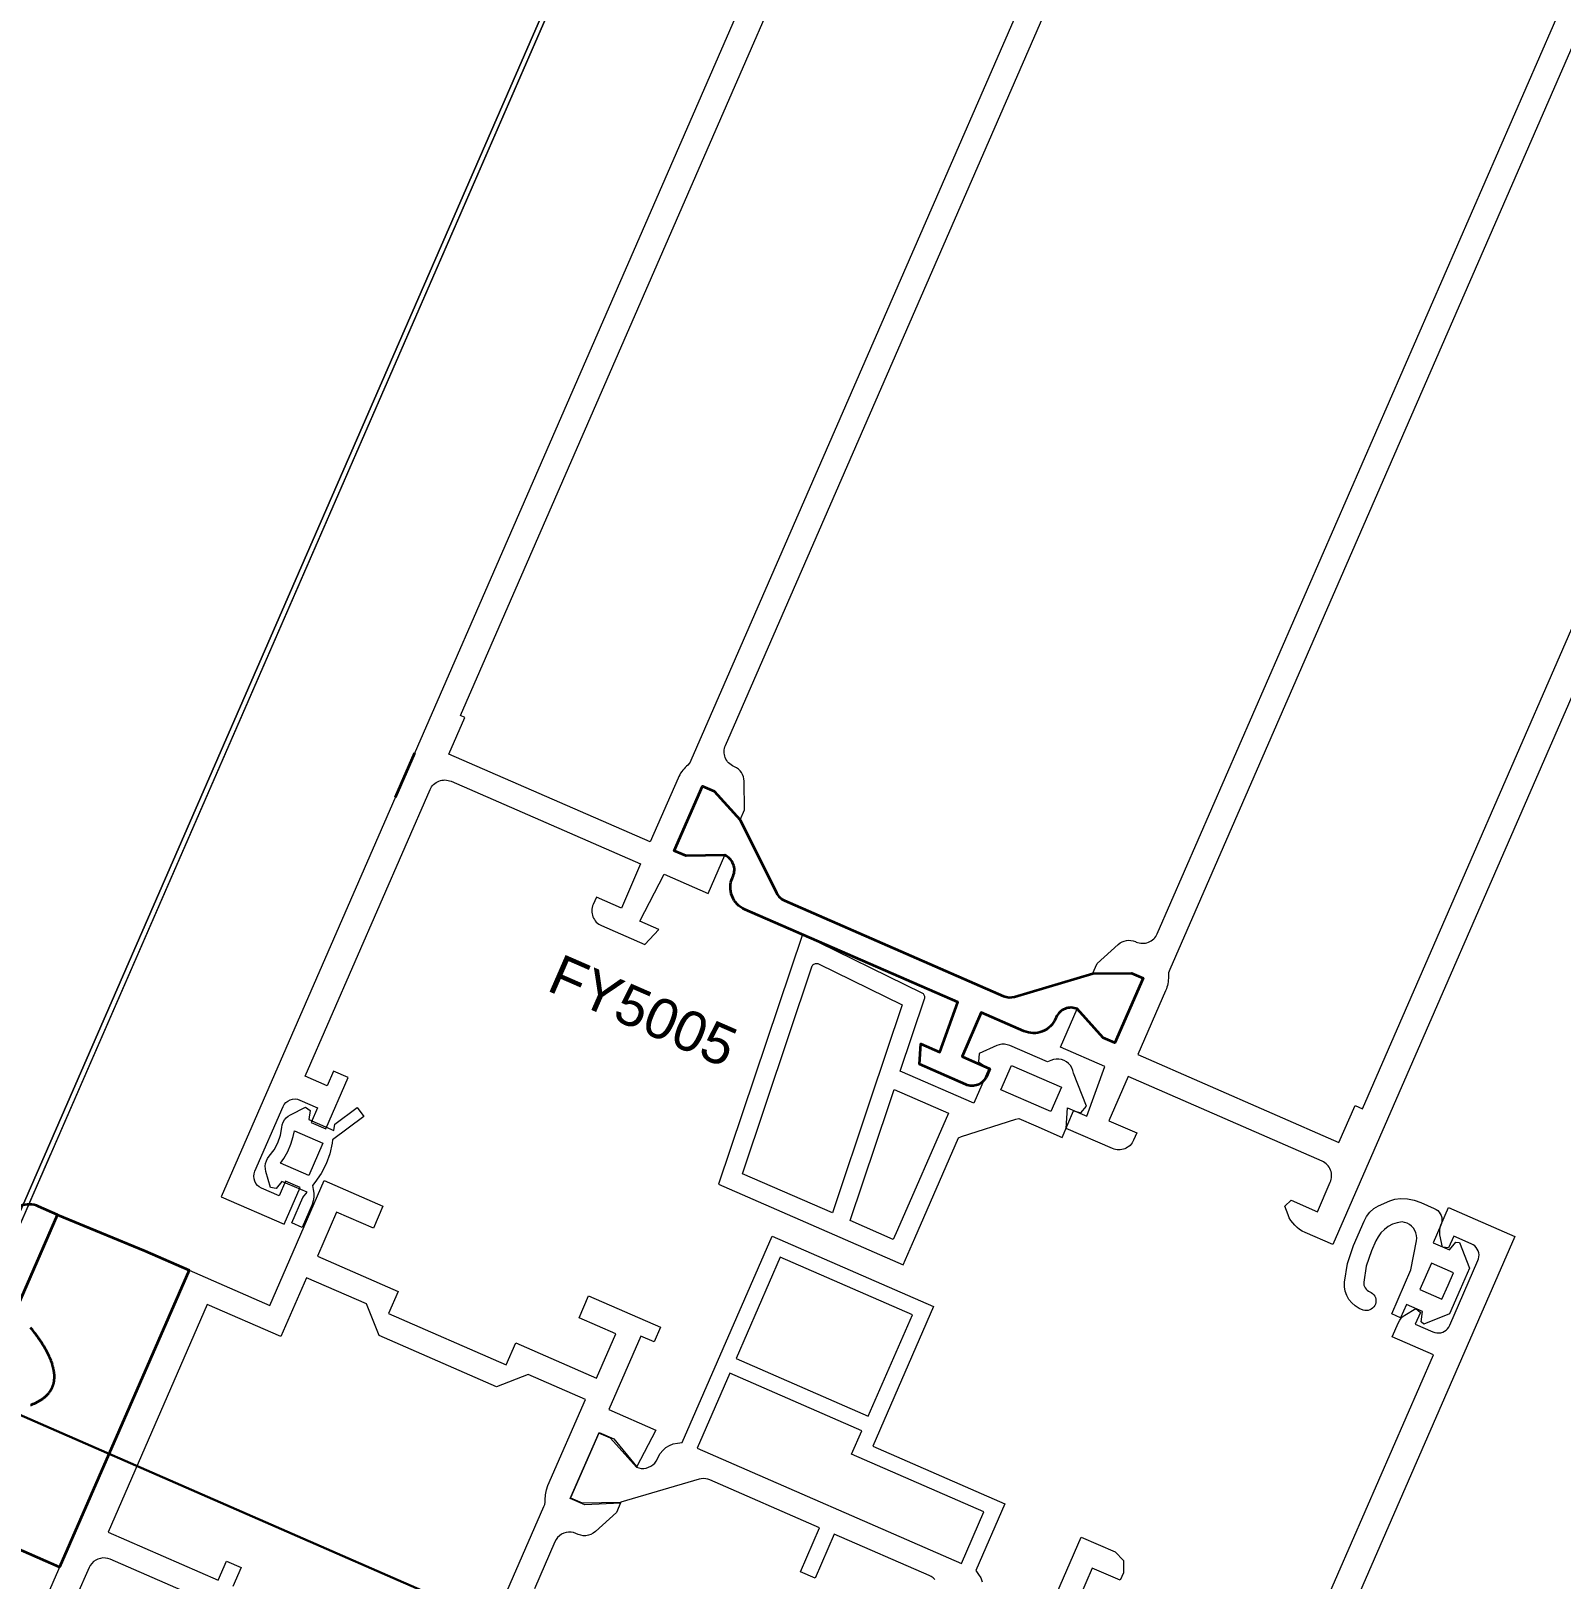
# Model space of a CAD drawing. Header units: millimetres. Extents: x -37281 to 954596, y -59787 to 956680.
# Drawn here: x 871622.7 to 871718.2, y -10762.8 to -10666.2 of the extents above; entities that cross this region are included whole.
import ezdxf

# ---------------------------------------------------------------- set-up
doc = ezdxf.new("R2010")
doc.units = ezdxf.units.MM
doc.header["$MEASUREMENT"] = 0
doc.linetypes.add('Dot & Dashed', pattern=[670.277762, 352.777767, -176.388884, 0, -141.111112])
for name, color, linetype, lineweight in [('0_Pen_No__2', 8, 'Continuous', 15), ('0_Pen_No__6', 7, 'Continuous', 35), ('0_Pen_No__7', 7, 'Continuous', 35), ('0_Pen_No__9', 7, 'Continuous', 13), ('New_A-20-M_Roof_Pen_No__93', 8, 'Continuous', 13), ('New_A-25-M_Curtain_Wall_Pen_No__90', 8, 'Continuous', 20), ('New_A-25-M_Wall_Ext_Pen_No__87', 8, 'Continuous', 20), ('New_ArchiCAD Windows_Pen_No__3', 7, 'Continuous', 18)]:
    doc.layers.add(name, color=color, linetype=linetype, lineweight=lineweight)
for name, color, linetype, lineweight, true_color in [('0_Pen_No__40', 7, 'Continuous', 35, 0x2a2a2a), ('New_A-25-M_Curtain_Wall_Pen_No__69', 7, 'Continuous', 20, 0x606060), ('New_ArchiCAD Windows_Pen_No__23', 7, 'Continuous', 30, 0x2a2a2a)]:
    doc.layers.add(name, color=color, linetype=linetype, lineweight=lineweight, true_color=true_color)
for name, color, linetype in [('New_A-20-M_Roof', 7, 'Continuous'), ('New_A-25-M_Curtain_Wall', 7, 'Continuous'), ('New_A-25-M_Wall_Ext', 7, 'Continuous'), ('New_ArchiCAD Windows', 7, 'Continuous')]:
    doc.layers.add(name, color=color, linetype=linetype)
doc.styles.add('GENERATED_STYLE_3', font='')
doc.styles.get('GENERATED_STYLE_3').set_extended_font_data('Arial')

# ---------------------------------------------------------------- blocks, each defined once
blk = doc.blocks.new('Wall_243_2', base_point=(874395.096, -4631.295))
at = {"layer": 'New_A-25-M_Wall_Ext_Pen_No__87', "linetype": 'Continuous', "flags": 128}
blk.add_lwpolyline([(874303.431, -4591.325), (866444.974, -22613.267)], dxfattribs=at)
blk = doc.blocks.new('Wall_245_2', base_point=(874285.087, -4632.604))
at = {"layer": 'New_A-25-M_Wall_Ext_Pen_No__87', "linetype": 'Continuous', "flags": 128}
blk.add_lwpolyline([(869174.27, -16353.328), (874285.087, -4632.604)], dxfattribs=at)
blk = doc.blocks.new('Triple Window 19_2')
at = {"layer": 'New_ArchiCAD Windows_Pen_No__23', "linetype": 'Continuous'}
blk.add_line((662.5, -190), (662.5, 0), dxfattribs=at)
at = {"layer": 'New_ArchiCAD Windows_Pen_No__3', "linetype": 'Continuous'}
blk.add_line((-182, 0), (662.5, 0), dxfattribs=at)
blk = doc.blocks.new('Wall_353_2', base_point=(874468.416, -4712.544))
at = {"layer": 'New_ArchiCAD Windows', "color": 251, "linetype": 'Continuous', "lineweight": 20, "true_color": 0x606060, "xscale": -1, "zscale": 1000, "rotation": 66.44041158399281}
blk.add_blockref('Triple Window 19_2', (871882.155, -10143.289), dxfattribs=at)
blk = doc.blocks.new('Morph_2_2', base_point=(864302.5, 0))
at = {"layer": 'New_A-20-M_Roof_Pen_No__93', "linetype": 'Continuous', "flags": 128}
blk.add_lwpolyline([(866367.031, -22792.012), (874315.322, -4564.059)], dxfattribs=at)
blk = doc.blocks.new('Beam_8_2', base_point=(874303.431, -4591.325))
at = {"layer": 'New_A-25-M_Curtain_Wall_Pen_No__69', "linetype": 'Dot & Dashed'}
blk.add_line((874303.431, -4591.325), (866444.972, -22613.266), dxfattribs=at)
at = {"layer": 'New_A-25-M_Curtain_Wall_Pen_No__90', "linetype": 'Continuous'}
blk.add_line((874303.431, -4591.325), (866444.972, -22613.266), dxfattribs=at)

msp = doc.modelspace()

# ---------------------------------------------------------------- linework, layer by layer
at = {"layer": '0_Pen_No__2', "linetype": 'Continuous', "flags": 128}
for points in [[(871698.503, -10592.311), (871634.55, -10738.974), (871638.492, -10740.693), (871639.491, -10738.401), (871638.574, -10738.002), (871638.175, -10738.918), (871637.075, -10738.439, -0.414214), (871636.661, -10737.386), (871638.42, -10733.352, -0.414214), (871639.473, -10732.939), (871640.573, -10733.418), (871640.173, -10734.335), (871641.09, -10734.735), (871642.489, -10731.527), (871641.572, -10731.127), (871641.172, -10732.043), (871639.797, -10731.444), (871647.592, -10713.569, -0.414214), (871648.908, -10713.052), (871660.733, -10718.209), (871659.534, -10720.958), (871657.975, -10720.279), (871657.776, -10720.737, 0.414214), (871658.292, -10722.054), (871660.996, -10723.232), (871661.876, -10722.307), (871660.678, -10721.785), (871662.199, -10718.848), (871664.949, -10720.047), (871665.989, -10717.664), (871663.572, -10717.701), (871662.839, -10717.381), (871664.598, -10713.348), (871665.331, -10713.668), (871666.948, -10715.464), (871667.228, -10714.822), (871667.2, -10713.05, 0.294108), (871666.6, -10712.149), (871666.549, -10712.126, -0.414214), (871666.032, -10710.81), (871699.287, -10634.545, -0.414214)], [(871728.658, -10644.992, 0.112281), (871728.395, -10645.349), (871693.756, -10724.787, 0.112281), (871693.673, -10725.223, -0.112281), (871693.504, -10726.116), (871691.765, -10730.104), (871704.323, -10735.58), (871705.322, -10733.288), (871705.781, -10733.488), (871742.953, -10648.24), (871742.495, -10648.04), (871743.494, -10645.748), (871731.811, -10640.654)], [(871747.909, -10641.128), (871703.941, -10741.959), (871702.204, -10741.201, -0.198912), (871701.141, -10740.099), (871700.934, -10739.57), (871701.333, -10739.185), (871702.983, -10739.904), (871703.782, -10738.071, 0.414214), (871703.265, -10736.755), (871691.165, -10731.479), (871689.966, -10734.229), (871691.708, -10734.988), (871691.508, -10735.446, -0.414214), (871690.192, -10735.963), (871687.305, -10734.705), (871687.385, -10733.43), (871688.582, -10733.952), (871689.699, -10730.839), (871686.949, -10729.64), (871687.988, -10727.257), (871689.605, -10729.053), (871690.338, -10729.373), (871692.097, -10725.339), (871691.364, -10725.02), (871688.947, -10725.057), (871689.227, -10724.415), (871690.545, -10723.229, -0.294108), (871691.613, -10723.056), (871691.665, -10723.078, 0.414214), (871692.981, -10722.561), (871726.236, -10646.296, 0.414214)]]:
    msp.add_lwpolyline(points, format="xyb", dxfattribs=at)
msp.add_lwpolyline([(871699.167, -10626.42), (871700.503, -10627.002), (871698.764, -10630.99, 0.112281), (871698.595, -10631.883, -0.112281), (871698.512, -10632.319), (871663.873, -10711.757, -0.112281), (871663.61, -10712.114, 0.112281), (871663.071, -10712.846), (871661.332, -10716.834), (871648.774, -10711.358), (871649.774, -10709.066), (871649.499, -10708.946), (871686.671, -10623.698), (871686.946, -10623.818), (871687.945, -10621.526)], format="xyb", close=True, dxfattribs=at)
for points in [[(871623.359, -10764.64), (871632.552, -10743.557), (871637.593, -10745.756), (871640.991, -10737.964), (871644.657, -10739.563), (871644.058, -10740.938), (871641.766, -10739.939)], [(871641.766, -10739.939), (871640.567, -10742.689), (871645.609, -10744.887), (871645.009, -10746.262)], [(871702.54, -10766.439), (871710.214, -10748.84), (871707.647, -10747.72), (871708.043, -10746.812), (871708.115, -10746.677), (871708.206, -10746.555), (871708.315, -10746.448), (871708.438, -10746.359), (871709.116, -10745.945), (871709.403, -10746.195), (871709.084, -10746.928), (871710.184, -10747.408), (871710.302, -10747.449), (871710.426, -10747.471), (871710.551, -10747.473), (871710.676, -10747.456), (871710.796, -10747.419), (871710.909, -10747.365), (871711.012, -10747.293), (871711.102, -10747.206), (871711.178, -10747.105), (871711.237, -10746.995), (871712.995, -10742.961), (871713.036, -10742.843), (871713.058, -10742.719), (871713.061, -10742.594), (871713.043, -10742.469), (871713.007, -10742.349), (871712.952, -10742.236), (871712.88, -10742.133), (871712.793, -10742.043), (871712.693, -10741.967), (871712.582, -10741.908), (871711.482, -10741.429), (871711.162, -10742.162), (871710.783, -10742.122), (871710.625, -10741.344), (871710.607, -10741.192), (871710.611, -10741.04), (871710.639, -10740.89), (871710.689, -10740.746), (871711.165, -10739.654), (871715.29, -10741.453), (871683.713, -10813.868)], [(871679.09, -10762.854), (871678.989, -10762.758), (871678.875, -10762.676), (871678.751, -10762.612), (871672.825, -10760.028), (871671.626, -10762.778), (871670.71, -10762.378), (871671.909, -10759.628), (871665.066, -10756.644), (871664.935, -10756.598), (871664.798, -10756.57), (871664.659, -10756.561), (871664.52, -10756.572), (871664.383, -10756.602), (871659.51, -10758.04), (871659.49, -10758.086), (871657.257, -10758.203), (871656.34, -10757.803), (871658.139, -10753.678), (871659.056, -10754.078), (871660.489, -10755.794), (871660.469, -10755.84), (871660.618, -10755.891), (871660.772, -10755.919), (871660.929, -10755.922), (871661.085, -10755.9), (871661.235, -10755.854), (871661.376, -10755.786), (871661.504, -10755.696), (871661.617, -10755.587), (871661.712, -10755.462), (871661.786, -10755.323), (871661.826, -10755.231), (871661.951, -10755.002), (871662.114, -10754.797), (871662.31, -10754.624), (871662.533, -10754.488), (871662.776, -10754.392), (871663.032, -10754.34), (871663.319, -10754.308), (871668.938, -10741.423), (871679.021, -10745.82), (871675.224, -10754.528)], [(871652.039, -10764.416), (871654.702, -10758.31), (871654.751, -10758.169), (871654.779, -10758.023), (871654.784, -10757.874), (871654.796, -10757.569), (871654.853, -10757.269), (871654.954, -10756.981), (871657.292, -10751.618), (871653.717, -10750.059), (871651.743, -10750.835), (871644.409, -10747.637), (871643.634, -10745.663), (871639.876, -10744.024), (871638.277, -10747.69), (871633.694, -10745.692), (871627.498, -10759.9), (871634.373, -10762.898), (871634.893, -10761.706), (871635.809, -10762.106), (871635.29, -10763.297)], [(871711.886, -10744.756), (871711.217, -10746.288), (871709.621, -10746.915), (871709.441, -10746.771), (871709.535, -10746.143), (871708.527, -10745.704)], [(871645.009, -10746.262), (871652.342, -10749.46), (871652.942, -10748.085), (871657.983, -10750.283), (871659.182, -10747.533), (871656.891, -10746.534), (871657.49, -10745.159), (871661.982, -10747.118), (871661.582, -10748.034), (871660.757, -10747.674), (871658.759, -10752.258), (871661.692, -10753.537), (871660.469, -10755.84), (871658.852, -10754.044), (871658.119, -10753.724), (871656.36, -10757.758), (871657.094, -10758.077), (871659.51, -10758.04), (871659.23, -10758.682), (871657.913, -10759.868), (871657.783, -10759.967), (871657.639, -10760.043), (871657.484, -10760.095), (871657.323, -10760.121), (871657.16, -10760.121), (871656.999, -10760.094), (871656.844, -10760.041), (871656.701, -10759.979), (871656.553, -10759.928), (871656.398, -10759.9), (871656.241, -10759.897), (871656.086, -10759.919), (871655.936, -10759.965), (871655.795, -10760.033), (871655.666, -10760.123), (871655.553, -10760.232), (871655.458, -10760.357), (871655.385, -10760.496), (871654.106, -10763.429)], [(871674.547, -10753.578), (871666.297, -10749.981), (871664.259, -10754.656), (871680.758, -10761.851), (871682.157, -10758.642), (871673.907, -10755.045)], [(871673.907, -10755.045), (871674.547, -10753.578)], [(871675.224, -10754.528), (871683.473, -10758.125)], [(871683.473, -10758.125), (871681.652, -10762.302), (871681.824, -10762.534), (871681.96, -10762.757), (871682.056, -10763.001)], [(871686.441, -10764.329), (871688.24, -10760.204), (871690.348, -10761.123), (871690.879, -10761.674), (871690.865, -10762.439), (871690.665, -10762.898), (871688.924, -10762.138), (871687.725, -10764.888)], [(871639.732, -10766.871), (871627.632, -10761.595), (871627.484, -10761.543), (871627.329, -10761.516), (871627.172, -10761.513), (871627.017, -10761.535), (871626.867, -10761.58), (871626.726, -10761.649), (871626.597, -10761.739), (871626.484, -10761.848), (871626.39, -10761.973), (871626.316, -10762.112), (871625.516, -10763.945)]]:
    msp.add_lwpolyline(points, dxfattribs=at)
msp.add_lwpolyline([(871674.947, -10752.662), (871677.704, -10746.337), (871669.455, -10742.739), (871666.697, -10749.064)], close=True, dxfattribs=at)
at = {"layer": '0_Pen_No__40', "linetype": 'Continuous'}
msp.add_line((871646.615, -10711.304), (871645.416, -10714.054), dxfattribs=at)
at = {"layer": '0_Pen_No__6', "linetype": 'Continuous', "flags": 128}
msp.add_lwpolyline([(871688.956, -10725.038), (871691.364, -10725.02), (871692.097, -10725.339), (871690.338, -10729.373), (871689.605, -10729.053), (871687.988, -10727.257, 0.414214), (871686.672, -10727.774), (871686.632, -10727.865, -0.414214), (871684.657, -10728.641), (871681.999, -10727.482), (871680.8, -10730.232), (871682.541, -10730.991), (871682.342, -10731.449, -0.414214), (871681.025, -10731.966), (871678.139, -10730.708), (871678.218, -10729.433), (871679.416, -10729.955), (871680.532, -10726.842), (871667.241, -10721.046, -0.414214), (871666.466, -10719.072), (871666.505, -10718.98, 0.414214), (871665.989, -10717.664), (871663.572, -10717.701), (871662.839, -10717.381), (871664.598, -10713.348), (871665.331, -10713.668), (871666.956, -10715.445), (871669.21, -10720.014, 0.176327), (871669.706, -10720.485), (871683.391, -10726.452, 0.176327), (871684.074, -10726.495)], format="xyb", close=True, dxfattribs=at)
at = {"layer": '0_Pen_No__7', "linetype": 'Continuous', "flags": 128}
for points in [[(871616.358, -10758.427), (871624.352, -10740.094), (871629.802, -10742.358), (871632.552, -10743.557), (871624.475, -10762.079), (871621.725, -10760.88)], [(871622.665, -10751.964), (871622.706, -10751.949), (871622.747, -10751.933), (871622.787, -10751.916), (871622.827, -10751.9), (871622.867, -10751.883), (871622.907, -10751.865), (871622.946, -10751.847), (871622.985, -10751.829), (871623.023, -10751.81), (871623.061, -10751.791), (871623.099, -10751.772), (871623.136, -10751.752), (871623.173, -10751.731), (871623.209, -10751.711), (871623.245, -10751.689), (871623.281, -10751.667), (871623.316, -10751.645), (871623.351, -10751.622), (871623.385, -10751.599), (871623.418, -10751.575), (871623.452, -10751.551), (871623.484, -10751.526), (871623.516, -10751.501), (871623.548, -10751.475), (871623.579, -10751.449), (871623.609, -10751.422), (871623.639, -10751.394), (871623.669, -10751.366), (871623.697, -10751.338), (871623.725, -10751.308), (871623.753, -10751.278), (871623.766, -10751.263), (871623.779, -10751.248), (871623.792, -10751.232), (871623.805, -10751.216), (871623.818, -10751.2), (871623.831, -10751.184), (871623.843, -10751.168), (871623.855, -10751.151), (871623.867, -10751.135), (871623.879, -10751.118), (871623.89, -10751.101), (871623.902, -10751.083), (871623.913, -10751.066), (871623.924, -10751.048), (871623.935, -10751.03), (871623.945, -10751.012), (871623.956, -10750.994), (871623.966, -10750.975), (871623.976, -10750.957), (871623.985, -10750.938), (871623.995, -10750.919), (871624.004, -10750.899), (871624.013, -10750.88), (871624.022, -10750.86), (871624.03, -10750.84), (871624.039, -10750.82), (871624.047, -10750.8), (871624.054, -10750.78), (871624.061, -10750.76), (871624.068, -10750.74), (871624.075, -10750.72), (871624.081, -10750.7), (871624.087, -10750.68), (871624.093, -10750.66), (871624.099, -10750.64), (871624.104, -10750.62), (871624.109, -10750.599), (871624.113, -10750.579), (871624.118, -10750.559), (871624.122, -10750.539), (871624.126, -10750.519), (871624.129, -10750.499), (871624.133, -10750.479), (871624.136, -10750.458), (871624.138, -10750.438), (871624.141, -10750.418), (871624.143, -10750.398), (871624.145, -10750.378), (871624.149, -10750.337), (871624.151, -10750.297), (871624.153, -10750.256), (871624.153, -10750.216), (871624.153, -10750.175), (871624.152, -10750.134), (871624.15, -10750.094), (871624.148, -10750.053), (871624.145, -10750.012), (871624.14, -10749.971), (871624.136, -10749.931), (871624.13, -10749.89), (871624.124, -10749.849), (871624.117, -10749.808), (871624.11, -10749.767), (871624.101, -10749.726), (871624.092, -10749.685), (871624.083, -10749.645), (871624.073, -10749.604), (871624.062, -10749.563), (871624.051, -10749.522), (871624.039, -10749.481), (871624.026, -10749.44), (871624.013, -10749.399), (871624, -10749.358), (871623.986, -10749.318), (871623.971, -10749.277), (871623.956, -10749.236), (871623.94, -10749.195), (871623.924, -10749.154), (871623.908, -10749.114), (871623.891, -10749.073), (871623.874, -10749.033), (871623.856, -10748.992), (871623.838, -10748.952), (871623.819, -10748.911), (871623.8, -10748.871), (871623.781, -10748.831), (871623.761, -10748.791), (871623.741, -10748.751), (871623.721, -10748.711), (871623.7, -10748.671), (871623.679, -10748.631), (871623.658, -10748.592), (871623.637, -10748.553), (871623.615, -10748.513), (871623.593, -10748.474), (871623.57, -10748.435), (871623.548, -10748.396), (871623.525, -10748.358), (871623.502, -10748.319), (871623.478, -10748.281), (871623.455, -10748.242), (871623.431, -10748.204), (871623.408, -10748.167), (871623.384, -10748.129), (871623.335, -10748.054), (871623.286, -10747.98), (871623.237, -10747.907), (871623.187, -10747.835), (871623.162, -10747.799), (871623.137, -10747.764), (871623.087, -10747.693), (871623.037, -10747.624), (871622.986, -10747.554), (871622.934, -10747.485), (871622.882, -10747.416), (871622.829, -10747.347), (871622.776, -10747.279), (871622.722, -10747.21), (871622.668, -10747.142)]]:
    msp.add_lwpolyline(points, dxfattribs=at)
msp.add_lwpolyline([(871621.742, -10746.08), (871624.352, -10740.094), (871623.161, -10739.575, 0.414214), (871621.186, -10740.35)], format="xyb", dxfattribs=at)
at = {"layer": '0_Pen_No__9', "linetype": 'Continuous', "flags": 128}
for points in [[(871685.393, -10734.552), (871687.044, -10735.271), (871687.763, -10733.621), (871688.209, -10733.729), (871688.559, -10733.328), (871687.749, -10731.265), (871687.715, -10731.097), (871687.653, -10730.937), (871687.564, -10730.79), (871687.451, -10730.661), (871687.318, -10730.552), (871687.169, -10730.468), (871687.007, -10730.411), (871686.838, -10730.382), (871686.667, -10730.383), (871686.498, -10730.412), (871686.336, -10730.471), (871686.133, -10730.565), (871683.777, -10729.538), (871683.62, -10729.484), (871683.455, -10729.458), (871683.288, -10729.459), (871683.124, -10729.487), (871682.967, -10729.543), (871681.87, -10730.038), (871681.827, -10730.561), (871682.464, -10730.983), (871681.525, -10733.137), (871676.941, -10731.139), (871678.455, -10726.63), (871678.467, -10726.584), (871678.471, -10726.536), (871678.467, -10726.488), (871678.456, -10726.442), (871678.437, -10726.397), (871678.412, -10726.357), (871678.381, -10726.32), (871678.344, -10726.29), (871678.303, -10726.265), (871670.837, -10722.615), (871665.606, -10738.196), (871677.128, -10743.221), (871677.851, -10741.562)], [(871676.222, -10733.28), (871676.558, -10732.281), (871679.945, -10733.758), (871676.772, -10741.034)], [(871676.772, -10741.034), (871676.507, -10741.641), (871673.81, -10740.465), (871676.222, -10733.28)], [(871677.851, -10741.562), (871680.583, -10735.296), (871680.758, -10735.216), (871684.161, -10734.142), (871684.336, -10734.091), (871685.393, -10734.552)], [(871708.527, -10745.704), (871708.167, -10746.529), (871707.617, -10746.289), (871708.816, -10743.539), (871709.155, -10741.723), (871709.171, -10741.557), (871709.16, -10741.39), (871709.122, -10741.228), (871709.057, -10741.074), (871708.967, -10740.933), (871708.855, -10740.81), (871708.724, -10740.706), (871708.578, -10740.626), (871708.42, -10740.571), (871708.256, -10740.543), (871707.958, -10740.596), (871707.671, -10740.693), (871707.402, -10740.832), (871707.157, -10741.01), (871706.942, -10741.223), (871706.762, -10741.466), (871706.62, -10741.734), (871706.348, -10742.358), (871706.026, -10743.308), (871705.866, -10744.298), (871705.866, -10744.394), (871705.881, -10744.488), (871705.912, -10744.578), (871705.956, -10744.663), (871706.013, -10744.74), (871706.081, -10744.806), (871706.159, -10744.861), (871706.245, -10744.903), (871706.338, -10744.949), (871706.422, -10745.01), (871706.494, -10745.084), (871706.552, -10745.17), (871706.595, -10745.264), (871706.622, -10745.365), (871706.63, -10745.468), (871706.622, -10745.571), (871706.595, -10745.672), (871706.552, -10745.766), (871706.494, -10745.852), (871706.422, -10745.926), (871706.338, -10745.987), (871706.245, -10746.033), (871706.146, -10746.063), (871706.043, -10746.075), (871705.939, -10746.069), (871705.838, -10746.046), (871705.577, -10745.938), (871705.337, -10745.788), (871705.125, -10745.599), (871704.947, -10745.379), (871704.809, -10745.132), (871704.713, -10744.865), (871704.663, -10744.586), (871704.661, -10744.303), (871704.846, -10743.136), (871705.225, -10742.017), (871705.884, -10740.507), (871706.045, -10740.208), (871706.255, -10739.941), (871706.507, -10739.713), (871706.794, -10739.532), (871707.487, -10739.219), (871707.814, -10739.124), (871708.152, -10739.086), (871708.59, -10739.106), (871709.019, -10739.19), (871709.432, -10739.335), (871710.272, -10739.701), (871710.382, -10739.76), (871710.483, -10739.836), (871710.57, -10739.926), (871710.642, -10740.029), (871710.696, -10740.142), (871710.733, -10740.262), (871710.75, -10740.386), (871710.748, -10740.512), (871710.726, -10740.635), (871710.685, -10740.754), (871710.205, -10741.854), (871711.214, -10742.294), (871711.61, -10741.797), (871711.838, -10741.831), (871712.465, -10743.428), (871711.886, -10744.756)]]:
    msp.add_lwpolyline(points, dxfattribs=at)
for points in [[(871675.065, -10732.956), (871672.706, -10739.983), (871667.093, -10737.536), (871671.43, -10724.618), (871671.451, -10724.571), (871671.478, -10724.528), (871671.513, -10724.491), (871671.554, -10724.46), (871671.599, -10724.437), (871671.647, -10724.421), (871671.698, -10724.414), (871671.749, -10724.415), (871671.799, -10724.426), (871671.846, -10724.444), (871677.066, -10726.997)], [(871685.897, -10733.462), (871683.228, -10732.298), (871683.888, -10730.784), (871687.005, -10732.143), (871686.344, -10733.657)], [(871640.407, -10738.08), (871640.251, -10738.272), (871640.309, -10738.513), (871640.347, -10738.753), (871640.346, -10738.996), (871640.306, -10739.236), (871640.227, -10739.466), (871639.608, -10740.889), (871638.965, -10740.609), (871639.658, -10739.02), (871639.916, -10738.696), (871638.351, -10738.013), (871637.995, -10738.46), (871637.647, -10738.392), (871637.351, -10737.39), (871637.317, -10737.225), (871637.311, -10737.058), (871637.333, -10736.892), (871637.383, -10736.732), (871637.459, -10736.582), (871637.558, -10736.447), (871637.857, -10736.049), (871638.09, -10735.609), (871638.254, -10735.138), (871638.343, -10734.648), (871638.374, -10734.484), (871638.432, -10734.326), (871638.515, -10734.181), (871638.622, -10734.052), (871638.749, -10733.942), (871638.892, -10733.855), (871639.828, -10733.39), (871640.115, -10733.599), (871640.03, -10734.163), (871641.595, -10734.846), (871641.656, -10734.436), (871643.051, -10733.406), (871643.467, -10733.969), (871641.507, -10735.417), (871641.477, -10735.625), (871641.337, -10736.287), (871641.109, -10736.925), (871640.797, -10737.526)], [(871638.259, -10736.882), (871638.463, -10736.583), (871638.717, -10736.154), (871638.916, -10735.697), (871639.058, -10735.218), (871639.139, -10734.866), (871640.913, -10735.64), (871640.034, -10737.656)], [(871711.13, -10744.486), (871711.467, -10743.713), (871710.092, -10743.114), (871709.373, -10744.764), (871710.748, -10745.363)]]:
    msp.add_lwpolyline(points, close=True, dxfattribs=at)

# ---------------------------------------------------------------- block references
at = {"layer": 'New_A-20-M_Roof', "linetype": 'Continuous', "lineweight": 0}
msp.add_blockref('Morph_2_2', (864302.5, 0), dxfattribs=at)
at = {"layer": 'New_A-25-M_Curtain_Wall', "color": 8, "lineweight": 20}
msp.add_blockref('Beam_8_2', (874303.431, -4591.325), dxfattribs=at)
at = {"layer": 'New_A-25-M_Wall_Ext', "color": 250, "lineweight": 50, "true_color": 0x2a2a2a}
for name, p in [('Wall_245_2', (874285.087, -4632.604)), ('Wall_353_2', (874468.416, -4712.544)), ('Wall_243_2', (874395.096, -4631.295))]:
    msp.add_blockref(name, p, dxfattribs=at)

# ---------------------------------------------------------------- texts
at = {"layer": '0_Pen_No__7', "linetype": 'Continuous', "insert": (871654.776, -10726.097), "char_height": 2.5, "attachment_point": 7, "rotation": 336.44041, "style": 'GENERATED_STYLE_3'}
msp.add_mtext('\\A1;{\\fArial|b0|i0|c0|p34;FY5005}', dxfattribs=at)

doc.saveas('drawing.dxf')
